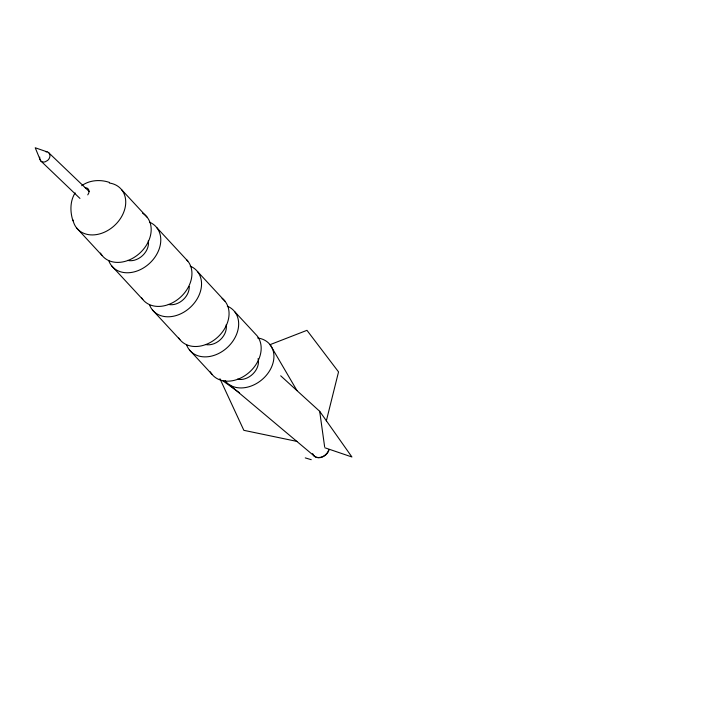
<?xml version="1.0" encoding="UTF-8"?>
<svg xmlns="http://www.w3.org/2000/svg" width="704" height="704" viewBox="0 0 704 704"><rect width="100%" height="100%" fill="white"/><g stroke="black" fill="none" stroke-linecap="round" stroke-linejoin="round"><path stroke-width="1.06" d="M326.339 420.878L338.536 371.897L306.962 330.334L269.773 344.775M75.126 192.896C69.916 201.159 70.013 211.746 72.943 220.801M81.699 185.724C89.61 179.942 100.496 179.309 109.569 182.468M297.079 441.434L243.848 430.329L219.921 378.699M305.254 457.89L311.23 459.686M324.764 447.735L351.903 456.975L319.678 411.294L280.694 375.804M47.071 151.853L35.218 147.761L40.542 160.697L79.948 198.422M222.596 380.626L239.545 392.85M229.24 384.622L314.802 456.491M45.804 151.738A5.834 4.567 -46.2 0 1 49.078 153.085L89.267 191.567M121.581 189.658L147.039 217.114M156.631 227.462L187.792 261.078M197.393 271.427L224.902 301.11M234.502 311.458L257.013 335.738A29.665 22.748 -42.8 0 1 247.298 373.938A29.665 22.748 -42.8 0 1 210.276 371.818M76.701 228.061L102.115 255.543M111.707 265.91L142.824 299.552M152.407 309.918L179.89 339.627M189.473 349.985L211.957 374.29M270.38 345.092L297 390.632M49.078 153.085L49.949 155.338A5.658 4.426 -46.2 0 1 47.678 160.389L45.153 161.814A5.834 4.567 -46.2 0 1 40.542 160.697M39.943 159.667L39.679 158.444A5.658 4.426 -46.2 0 1 39.758 157.115M319.678 411.294L324.614 446.67M329.085 449.689A9.258 7.075 -40.1 0 1 322.071 457.142A9.258 7.075 -40.1 0 1 313.667 455.426M328.918 449.469A9.284 7.102 -40.1 0 1 320.786 457.283A9.284 7.102 -40.1 0 1 312.611 453.543M257.682 337.999A28.82 22.044 -40.1 0 1 267.485 373.903A28.82 22.044 -40.1 0 1 225.06 380.653M109.349 183.022A29.55 22.66 -42.8 0 1 115.764 224.303A29.55 22.66 -42.8 0 1 72.952 219.859M85.184 187.73A5.544 4.25 -42.8 0 1 87.771 194.876M227.313 306.161A29.647 22.73 -42.8 0 1 227.744 347.116A29.647 22.73 -42.8 0 1 186.534 344.749M190.203 266.13A29.612 22.713 -42.8 0 1 190.634 307.05A29.612 22.713 -42.8 0 1 149.477 304.691M149.459 222.174A29.577 22.686 -42.8 0 1 149.89 263.041A29.577 22.686 -42.8 0 1 108.777 260.682M222.077 298.329A29.638 22.73 -42.8 0 1 217.677 337.19A29.638 22.73 -42.8 0 1 178.728 338.017M186.463 259.618A29.603 22.704 -42.8 0 1 179.599 297.977A29.603 22.704 -42.8 0 1 141.671 297.942M142.578 213.198A29.577 22.678 -42.8 0 1 140.29 252.674A29.577 22.678 -42.8 0 1 100.452 253.079M258.069 358.653A15.963 12.241 -42.8 0 1 252.974 373.877A15.963 12.241 -42.8 0 1 237.468 379.166M189.244 286.51A15.91 12.197 -42.8 0 1 168.318 304.41M226.151 324.834A15.937 12.223 -42.8 0 1 220.493 339.574A15.937 12.223 -42.8 0 1 205.392 344.494M148.28 240.821A15.875 12.17 -42.8 0 1 142.648 255.508A15.875 12.17 -42.8 0 1 127.6 260.401"/></g></svg>
